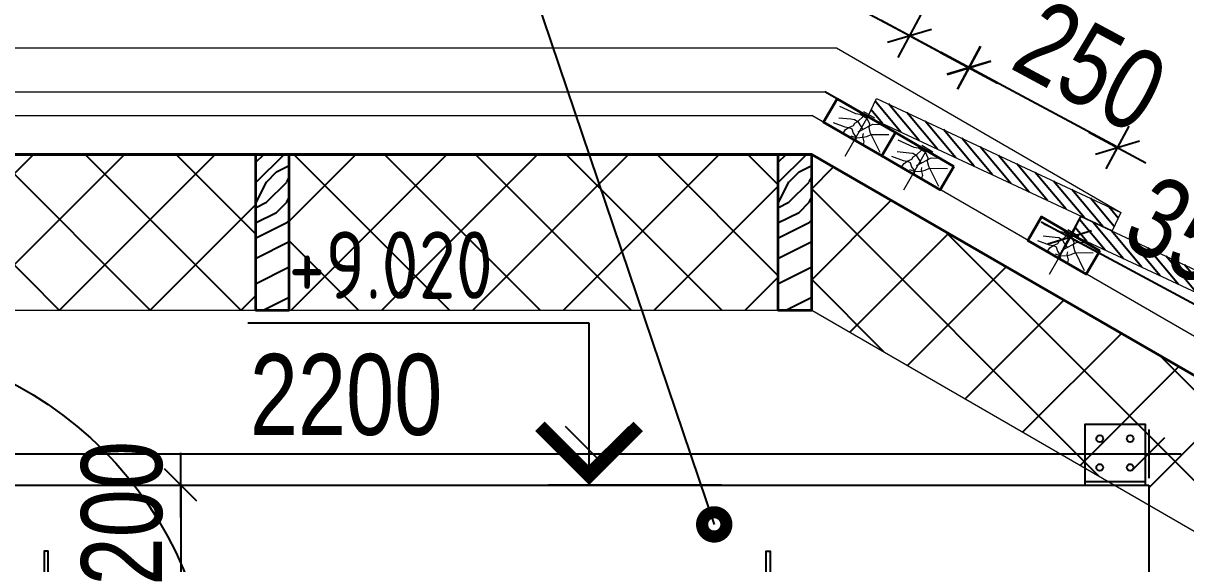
# Model space of a CAD drawing. Extents: x -12289450 to -10763036, y -7834513 to -6150123.
# Drawn here: x -10911059 to -10909334, y -7674346 to -7673546 of the extents above; entities that cross this region are included whole.
import ezdxf

# ---------------------------------------------------------------- set-up
doc = ezdxf.new("R2010")
doc.units = 0
doc.header["$LTSCALE"] = 25
doc.header["$PDMODE"] = 35
doc.layers.get('DefPoints').update_dxf_attribs({"color": 10, "lineweight": 30})
for name, color, linetype in [('004-ВСПЛИНИИ', 15, 'Continuous'), ('005-РАЗМЕРЫ', 252, 'Continuous'), ('008-ШТРИХОВКА', 252, 'Continuous'), ('1рамка1', 7, 'Continuous'), ('Крыши', 7, 'Continuous'), ('Примечания', 7, 'Continuous')]:
    doc.layers.add(name, color=color, linetype=linetype)
for name, color, linetype, lineweight in [('RAZMER', 7, 'Continuous', 9), ('Перегор', 4, 'Continuous', 20), ('Стена', 7, 'Continuous', 5), ('СТЕНЫ', 5, 'Continuous', 40), ('Штрих', 9, 'Continuous', 13)]:
    doc.layers.add(name, color=color, linetype=linetype, lineweight=lineweight)
doc.styles.add('GOST 2.304', font='cs_gost2304.shx')
doc.styles.add('TXT0', font='txt', dxfattribs={"width": 0.8})
doc.dimstyles.new('Копия 3 РАЗМЕРЫ 3', dxfattribs={"dimscale": 30, "dimtxt": 4, "dimasz": 0.08, "dimexe": 0, "dimexo": 0, "dimgap": 0.9, "dimtad": 1, "dimdec": 0, "dimzin": 0, "dimdsep": 46, "dimtxsty": 'TXT0', "dimblk1": 'A8MITTA', "dimblk2": 'A8MITTA', "dimsah": 1, "dimcen": 0.3, "dimse1": 1, "dimse2": 1, "dimadec": 0, "dimazin": 0, "dimtp": 6, "dimtm": 6, "dimtfac": 1, "dimtdec": 0, "dimtofl": 0, "dimtmove": 0, "dimatfit": 3, "dimldrblk": 'A8MITTA', "dimfxl": 0, "dimtolj": 1, "dimtzin": 0, "dimarcsym": 0})

# ---------------------------------------------------------------- blocks, each defined once
blk = doc.blocks.new('ytjtyj')
at = {"layer": 'Перегор', "linetype": 'Continuous'}
for p, q in [((-3.623535148799419, 13.42592105548829), (-21.62454680725932, 6.874088626354933)), ((-12.62404097989202, 10.15000484045595), (11.76378125324845, -56.85498606227338))]:
    blk.add_line(p, q, dxfattribs=at)
at = {"layer": 'Стена', "linetype": 'Continuous', "ltscale": 100}
blk.add_line((51.85562326200306, -12.54875069763511), (38.17481754161417, 25.0389541303739), dxfattribs=at)
blk.add_lwpolyline([(-55.7944445554167, -9.163060178980231), (-42.11363881640136, -46.75076503027231), (51.85562326200306, -12.54875069763511), (38.17481753975153, 25.03895413503051), (-55.79444454796612, -9.163060198538005)], close=True, dxfattribs=at)
at = {"layer": 'Штрих', "linetype": 'Continuous', "ltscale": 100}
for p, q in [((-10.20866113714874, 4.409509989432991), (-15.55357573926449, -3.265414880588651)), ((0.3279572539031506, 8.603636838495731), (-10.20866113714874, 4.409509989432991)), ((1.961609784513712, -2.583491669967771), (-4.940351938828826, 6.5065734134987)), ((7.643967907875776, 8.584146357141435), (0.3279572539031506, 8.603636838495731)), ((32.81767259165645, 15.08374475874007), (7.643967907875776, 8.584146357141435)), ((-20.68202039413154, -18.05928044952452), (-46.93310424871743, -13.79491626750678)), ((-18.62348620407283, -15.28353951126337), (-38.35414639115334, -41.88849049434066)), ((-20.66224027238786, -2.738289494998753), (-33.167630398646, -0.9275733539834619)), ((-15.58622737415135, -6.604012853465974), (-20.66224027238786, -2.738289494998753)), ((-15.60455506853759, -8.478001521900296), (-18.62348620407283, -15.28353951126337)), ((-15.55357573926449, -3.265414880588651), (-15.60455506853759, -8.478001521900296)), ((-7.243222868070006, -12.95776885282248), (-15.58622737415135, -6.604012853465974)), ((-1.650216652080417, -7.140478659421206), (-7.243222868070006, -12.95776885282248)), ((-1.241430705413222, -17.64231220260262), (-7.243222868070006, -12.95776885282248)), ((1.961609784513712, -2.583491669967771), (-1.650216652080417, -7.140478659421206)), ((7.142337514087558, -0.5382025418803096), (1.961609784513712, -2.583491669967771)), ((5.723930144682527, -5.83177091460675), (1.961609784513712, -2.583491669967771)), ((8.6892961692065, -14.83784940373152), (5.652507757768035, -20.59335324820131)), ((7.235102003440261, -9.670149132609367), (5.723930144682527, -5.83177091460675)), ((12.9145987406373, -0.741099520586431), (7.142337514087558, -0.5382025418803096)), ((13.7478188239038, -13.80425140447915), (7.235102003440261, -9.670149132609367)), ((13.7478188239038, -13.80425140447915), (8.6892961692065, -14.83784940373152)), ((30.72897442616522, -2.094727264717221), (12.9145987406373, -0.741099520586431)), ((17.63868375122547, -17.68402697332203), (13.7478188239038, -13.80425140447915)), ((19.41839028336108, -13.83104417659342), (13.7478188239038, -13.80425140447915)), ((37.53427722118795, -10.48469545505941), (19.41839028336108, -13.83104417659342)), ((-15.09828139841557, -22.20027122832835), (-20.68202039413154, -18.05928044952452)), ((-9.471348986029625, -24.35642597544938), (-15.09828139841557, -22.20027122832835)), ((-8.91694420017302, -23.10983269102871), (-12.29867407307029, -30.71373841445893)), ((-12.29867407307029, -30.71373841445893), (-11.6660725902766, -34.84309766534716)), ((-0.7497906554490328, -26.64199064485729), (-9.471348986029625, -24.35642597544938)), ((-8.987214850261807, -18.91081994120032), (-8.91694420017302, -23.10983269102871)), ((8.269795333966613, -25.3259806111455), (-0.7497906554490328, -26.64199064485729)), ((1.268806610256433, -25.24204348679632), (0.1295688357204199, -30.61041512805969)), ((5.652507757768035, -20.59335324820131), (1.268806610256433, -25.24204348679632)), ((17.50155503302813, -23.7682958971709), (14.042056562379, -25.52887759078294)), ((21.40734360739589, -22.575493671), (17.50155503302813, -23.7682958971709)), ((20.10994430631399, -22.97171091195196), (17.63868375122547, -17.68402697332203))]:
    blk.add_line(p, q, dxfattribs=at)
blk = doc.blocks.new('A8MITTA', base_point=(3180, 3140))
for p, q in [((3180, 3154.999999999999), (3180, 3125)), ((3169.999999999999, 3129.999999999999), (3190, 3150)), ((3159.999999999999, 3140), (3200, 3140))]:
    blk.add_line(p, q)
blk = doc.blocks.new('*D1086')
at = {"layer": '005-РАЗМЕРЫ', "color": 0, "lineweight": -2, "ltscale": 4, "transparency": 16777216}
blk.add_line((-10909200.38137165, -7674027.461732043), (-10909504.3436705, -7673864.194473879), dxfattribs=at)
at = {"layer": 'DefPoints', "color": 0, "ltscale": 4, "transparency": 16777216}
for p in [(-10909506.45797523, -7673863.058817457), (-10909512.62270343, -7673874.535980592), (-10909209.51381253, -7674049.53598136)]:
    blk.add_point(p, dxfattribs=at)
at = {"layer": '005-РАЗМЕРЫ', "color": 0, "lineweight": -2, "ltscale": 4, "transparency": 16777216, "xscale": 2.4, "yscale": 2.4, "zscale": 2.4}
for p, rotation in [((-10909506.45797523, -7673863.058817457), 151.7584222116206), ((-10909198.26706692, -7674028.597388464), 331.7584222116206)]:
    blk.add_blockref('A8MITTA', p, dxfattribs=dict(at, rotation=rotation))
at = {"layer": '005-РАЗМЕРЫ', "color": 0, "ltscale": 4, "transparency": 16777216, "insert": (-10909311.19497583, -7673869.184556473), "char_height": 120, "attachment_point": 5, "rotation": 331.7584222116206, "style": 'TXT0'}
blk.add_mtext('\\A1;350', dxfattribs=at)
blk = doc.blocks.new('*D1116')
at = {"layer": '005-РАЗМЕРЫ', "color": 0, "lineweight": -2, "ltscale": 4, "transparency": 16777216}
blk.add_line((-10909437.69163461, -7673728.388030227), (-10909653.59938826, -7673612.417506617), dxfattribs=at)
at = {"layer": 'DefPoints', "color": 0, "ltscale": 4, "transparency": 16777216}
for p in [(-10909655.71369299, -7673611.281850196), (-10909753.22103486, -7673792.81583393), (-10909536.71468322, -7673917.81583271)]:
    blk.add_point(p, dxfattribs=at)
at = {"layer": '005-РАЗМЕРЫ', "color": 0, "lineweight": -2, "ltscale": 4, "transparency": 16777216, "xscale": 2.4, "yscale": 2.4, "zscale": 2.4}
for p, rotation in [((-10909655.71369299, -7673611.281850196), 151.7584222116206), ((-10909435.57732988, -7673729.523686647), 331.7584222116206)]:
    blk.add_blockref('A8MITTA', p, dxfattribs=dict(at, rotation=rotation))
at = {"layer": '005-РАЗМЕРЫ', "color": 0, "ltscale": 4, "transparency": 16777216, "insert": (-10909475.37154825, -7673609.393151107), "char_height": 120, "attachment_point": 5, "rotation": 331.7584222116206, "style": 'TXT0'}
blk.add_mtext('\\A1;250', dxfattribs=at)
blk = doc.blocks.new('*D1117')
at = {"layer": '005-РАЗМЕРЫ', "color": 0, "lineweight": -2, "ltscale": 4, "transparency": 16777216}
for p, q in [((-10909743.96669338, -7673564.354588879), (-10909962.79723301, -7673446.814149346)), ((-10909658.02645288, -7673610.515667032), (-10909741.85238865, -7673565.4902453))]:
    blk.add_line(p, q, dxfattribs=at)
at = {"layer": 'DefPoints', "color": 0, "ltscale": 4, "transparency": 16777216}
for p in [(-10909743.96669338, -7673564.354588879), (-10909839.823575, -7673742.815833498), (-10909753.22103486, -7673792.81583393)]:
    blk.add_point(p, dxfattribs=at)
at = {"layer": '005-РАЗМЕРЫ', "color": 0, "lineweight": -2, "ltscale": 4, "transparency": 16777216, "xscale": 2.4, "yscale": 2.4, "zscale": 2.4}
for p, rotation in [((-10909743.96669338, -7673564.354588879), 151.7584222116206), ((-10909655.91214815, -7673611.651323453), 331.7584222116206)]:
    blk.add_blockref('A8MITTA', p, dxfattribs=dict(at, rotation=rotation))
at = {"layer": '005-РАЗМЕРЫ', "color": 0, "ltscale": 4, "transparency": 16777216, "insert": (-10909813.27157031, -7673428.372994414), "char_height": 120, "attachment_point": 5, "rotation": 331.7584222116206, "style": 'TXT0'}
blk.add_mtext('\\A1;100', dxfattribs=at)
blk = doc.blocks.new('*D1129')
at = {"layer": '005-РАЗМЕРЫ', "color": 0, "lineweight": -2, "ltscale": 4, "transparency": 16777216}
blk.add_line((-10910824.94837777, -7674232.29110624), (-10910824.94837777, -7674427.494643623), dxfattribs=at)
at = {"layer": 'DefPoints', "color": 0, "ltscale": 4, "transparency": 16777216}
for p in [(-10910666.22472142, -7674229.89110624), (-10910824.94837777, -7674429.894643623), (-10910666.22501042, -7674429.894643623)]:
    blk.add_point(p, dxfattribs=at)
at = {"layer": '005-РАЗМЕРЫ', "color": 0, "lineweight": -2, "ltscale": 4, "transparency": 16777216, "xscale": 2.4, "yscale": 2.4, "zscale": 2.4}
for p, rotation in [((-10910824.94837777, -7674229.89110624), 90), ((-10910824.94837777, -7674429.894643623), 270)]:
    blk.add_blockref('A8MITTA', p, dxfattribs=dict(at, rotation=rotation))
at = {"layer": '005-РАЗМЕРЫ', "color": 0, "ltscale": 4, "transparency": 16777216, "insert": (-10910911.94837777, -7674271.650143957), "char_height": 120, "attachment_point": 5, "rotation": 90, "style": 'TXT0'}
blk.add_mtext('\\A1;200', dxfattribs=at)
blk = doc.blocks.new('*D1278')
at = {"layer": '005-РАЗМЕРЫ', "color": 0, "lineweight": -2, "ltscale": 4, "transparency": 16777216}
blk.add_line((-10911586.78981061, -7674183.426142611), (-10909391.58980745, -7674183.426142611), dxfattribs=at)
at = {"layer": 'DefPoints', "color": 0, "ltscale": 4, "transparency": 16777216}
for p in [(-10909389.18980745, -7674183.426142611), (-10911589.18981062, -7674329.892347578), (-10909389.18980745, -7674329.892347739)]:
    blk.add_point(p, dxfattribs=at)
at = {"layer": '005-РАЗМЕРЫ', "color": 0, "lineweight": -2, "ltscale": 4, "transparency": 16777216, "xscale": 2.4, "yscale": 2.4, "zscale": 2.4, "rotation": 180}
blk.add_blockref('A8MITTA', (-10911589.18981062, -7674183.426142611), dxfattribs=at)
at = {"layer": '005-РАЗМЕРЫ', "color": 0, "lineweight": -2, "ltscale": 4, "transparency": 16777216, "xscale": 2.4, "yscale": 2.4, "zscale": 2.4}
blk.add_blockref('A8MITTA', (-10909389.18980745, -7674183.426142611), dxfattribs=at)
at = {"layer": '005-РАЗМЕРЫ', "color": 0, "ltscale": 4, "transparency": 16777216, "insert": (-10910579.80800125, -7674096.426142611), "char_height": 120, "attachment_point": 5, "style": 'TXT0'}
blk.add_mtext('\\A1;2200', dxfattribs=at)

msp = doc.modelspace()

# ---------------------------------------------------------------- hatches: boundary and pattern name
at = {"layer": '008-ШТРИХОВКА'}
h = msp.add_hatch(dxfattribs=at)
h.set_pattern_fill('ANSI31', color=251, scale=4, angle=4.999999999999982, style=0)
h.set_pattern_definition([(129.9999999999999, (-22667296.52631187, -659870.6113311928), (9.728764427611017, 8.163402643019047), [])])
h.paths.add_polyline_path([(-10909803.28103119, -7673685.17755901), (-10909801.72216068, -7673682.477516082), (-10909804.42714653, -7673680.915791778), (-10909793.18401319, -7673656.808078314), (-10909430.66889635, -7673825.868856461), (-10909443.34054222, -7673853.043288702)])
at = {"layer": '008-ШТРИХОВКА', "ltscale": 3}
h = msp.add_hatch(dxfattribs=at)
h.set_pattern_fill('ANSI37', color=256, scale=30)
h.set_pattern_definition([(45, (-10915989.18994462, -7676799.764065131), (-67.35192090801864, 67.35192090801866), []), (135, (-10915989.18994462, -7676799.764065131), (-67.35192090801866, -67.35192090801864), [])])
h.paths.add_polyline_path([(-10914357.10273346, -7675857.478074427), (-10914427.47158537, -7675781.637771543, -0.6547361384113118), (-10914442.5931089, -7675775.040275832, -1), (-10914424.5931089, -7675775.040275832, -0.2086519134828156), (-10914427.47158537, -7675781.637771543), (-10914357.10273346, -7675857.478074427), (-10913966.35053773, -7675631.877189032), (-10914081.83084662, -7675477.92726788, -0.4498056457272784), (-10914095.02559302, -7675475.227698456), (-10915389.19001265, -7676222.413874508), (-10915389.19001265, -7676395.618915982), (-10915792.51505864, -7676628.478739854, -0.0634671176755682), (-10915753.6501465, -7676663.775099286)])
h.paths.add_polyline_path([(-10915989.18994462, -7676606.024943585), (-10915989.18994462, -7676742.029038212), (-10915934.20290366, -7676710.282255312), (-10915934.20290366, -7676654.875092264), (-10915844.20290366, -7676654.875092264), (-10915844.20290366, -7676658.320731086), (-10915792.51505864, -7676628.478739854, 0.2536794468160675)])
h.paths.add_polyline_path([(-10915954.37470197, -7676690.174183697, -1), (-10915964.37470197, -7676690.174183697, -1)], flags=16)
h.paths.add_polyline_path([(-10915792.51505864, -7676628.478739854), (-10915389.19001265, -7676395.618915982), (-10915389.19001265, -7676222.413874508), (-10915989.18994462, -7676568.823996739), (-10915989.18994462, -7676606.024943585, -0.2536794468160678)])
h.paths.add_polyline_path([(-10915955.17786892, -7676586.144504814), (-10915954.19001265, -7676586.144504814, 1), (-10915964.19001265, -7676586.144504814), (-10915963.20215639, -7676586.144504814, -1)], flags=16)
h.paths.add_polyline_path([(-10915684.19001265, -7676534.289611015, -1), (-10915694.19001265, -7676534.289611015, -1)], flags=16)
h.paths.add_polyline_path([(-10915689.19001265, -7676434.267822751), (-10915689.19001265, -7676435.256519955, 0.425076744523646), (-10915684.00532333, -7676430.259932133), (-10915684.9931796, -7676430.259932133, -0.4277661830129994)], flags=16)
h.paths.add_polyline_path([(-10915424.00532333, -7676378.298407906, -1), (-10915414.00532333, -7676378.298407906, -1)], flags=16)
h.paths.add_polyline_path([(-10915419.00532333, -7676278.276619641), (-10915419.00532333, -7676279.265316845, 0.4250767445236465), (-10915413.82063401, -7676274.268729024), (-10915414.80849028, -7676274.268729024, -0.4277661830129981)], flags=16)
h.paths.add_polyline_path([(-10915939.20290366, -7676770.904033577), (-10915939.20290366, -7676744.875092264), (-10915934.20290366, -7676744.875092264), (-10915934.20290366, -7676710.282255312), (-10915989.18994462, -7676742.029038212), (-10915989.18994462, -7676799.764065131)])
h.paths.add_polyline_path([(-10915885.4592008, -7676739.875092264), (-10915844.20290366, -7676716.055758003), (-10915844.20290366, -7676658.320731086), (-10915866.40474209, -7676671.138968483, -0.3925521491947953), (-10915861.77699152, -7676676.125092264, -1.254141059809762), (-10915871.28122609, -7676673.954407835), (-10915934.20290366, -7676710.282255312), (-10915934.20290366, -7676739.875092264)], flags=17)
h.paths.add_polyline_path([(-10915916.92516725, -7676718.625092264, -1), (-10915906.92516725, -7676718.625092264, -1)], flags=16)
h.paths.add_polyline_path([(-10915871.77699152, -7676718.625092264, -1), (-10915861.77699152, -7676718.625092264, -1)], flags=16)
h.paths.add_polyline_path([(-10915753.6501465, -7676663.775099286, 0.06346711767556835), (-10915792.51505864, -7676628.478739854), (-10915844.20290366, -7676658.320731086), (-10915844.20290366, -7676716.055758003)])
h.paths.add_polyline_path([(-10912939.18994045, -7675009.875094075), (-10912934.18994045, -7675009.875094075), (-10912934.18994045, -7674919.875094075), (-10912844.18994045, -7674919.875094075), (-10912844.18994045, -7674983.997454979), (-10911861.70270723, -7674416.758170653, -0.1414871359465259), (-10911698.85362352, -7674157.020541127), (-10911737.32179636, -7674114.00677679), (-10914079.43713575, -7675466.227698456, -0.1316515362314645), (-10914078.23138139, -7675470.727668994, -0.2360483735777011), (-10914081.83084662, -7675477.92726788), (-10913966.35053773, -7675631.877189032), (-10912939.18994045, -7675038.845741689)])
h.paths.add_polyline_path([(-10911861.70270723, -7674416.758170653), (-10911589.18981062, -7674259.422772068), (-10911589.18981062, -7674229.892347589), (-10911584.18981062, -7674229.892347589), (-10911584.18981062, -7674139.892347589), (-10911494.18981062, -7674139.892347589), (-10911494.18981062, -7674204.574494973), (-10911196.67037892, -7674032.801566221, 0.4042254674223072)])
h.paths.add_polyline_path([(-10911089.18978059, -7673739.807583013), (-10911737.32179636, -7674114.00677679), (-10911698.85362352, -7674157.020541127, -0.2485245410468953), (-10911196.67037892, -7674032.801566221), (-10911089.19000852, -7673970.747743712), (-10911089.18994049, -7673970.747743705), (-10910714.18980903, -7673970.747832092), (-10910714.18980903, -7673739.807671398)])
h = msp.add_hatch(dxfattribs=at)
h.set_pattern_fill('ANSI37', color=256, scale=30)
h.set_pattern_definition([(45, (-10910678.70657102, -7673988.063115305), (-67.35192090801864, 67.35192090801866), []), (135, (-10910678.70657102, -7673988.063115305), (-67.35192090801866, -67.35192090801864), [])])
h.paths.add_polyline_path([(-10909939.18983946, -7673739.807854059), (-10910219.31475537, -7673739.807788036), (-10910141.15392726, -7673970.747967158), (-10909939.18983946, -7673970.748014759)])
h.paths.add_polyline_path([(-10910219.31475537, -7673739.807788036), (-10910664.18980903, -7673739.807683182), (-10910664.18980903, -7673970.747843882), (-10910141.15392726, -7673970.747967158)])
edge = h.paths.add_edge_path()
edge.add_line((-10910022.91813805, -7674229.892347589), (-10910279.32320488, -7674229.892347589))
edge = h.paths.add_edge_path()
edge.add_line((-10910219.32320488, -7674229.892347589), (-10910219.32320488, -7673989.892347589))
h.paths.add_polyline_path([(-10910678.70657102, -7673988.063115305), (-10910241.93983874, -7673988.063115305), (-10910241.93983874, -7673817.762918456), (-10910678.70657102, -7673817.762918456)], flags=9)
edge = h.paths.add_edge_path()
edge.add_line((-10910219.32320488, -7673989.892347589), (-10910725.32320488, -7673989.892347589))
edge = h.paths.add_edge_path()
edge.add_line((-10910292.25211231, -7674142.821308909), (-10910219.32320488, -7674215.750216342))
edge.add_line((-10910219.32320488, -7674215.750216342), (-10910146.39429745, -7674142.821308909))
at = {"layer": '008-ШТРИХОВКА'}
h = msp.add_hatch(dxfattribs=at)
h.set_pattern_fill('WOODFACE', color=251, scale=300, style=0, pattern_type=2)
h.set_pattern_definition([(0, (763441.9137722794, -566556.0054520611), (300, 300), [15, -285]), (90, (763561.9137722794, -566451.0054520611), (-299.9999999999999, 300), [30, -270]), (45, (763501.9137722794, -566481.0054520611), (3.33066907387547e-14, 300.0000000057074), [21.21, -63.63, 21.21, -42.42, 148.5, -127.29406869]), (45, (763426.9137722794, -566571.0054520611), (3.33066907387547e-14, 300.0000000057074), [21.213, -42.426, 21.213, -339.4120686]), (45, (763531.9137722794, -566541.0054520611), (3.33066907387547e-14, 300.0000000057074), [21.213, -403.0510686]), (45, (763561.9137722794, -566556.0054520611), (3.33066907387547e-14, 300.0000000057074), [21.213, -403.0510686]), (45, (763516.9137722794, -566526.0054520611), (3.33066907387547e-14, 300.0000000057074), [21.213, -403.0510686]), (45, (763501.9137722794, -566511.0054520611), (3.33066907387547e-14, 300.0000000057074), [42.426, -381.8380686]), (45, (763576.9137722794, -566286.0054520611), (3.33066907387547e-14, 300.0000000057074), [42.426, -381.8380686]), (45, (763471.9137722794, -566496.0054520611), (3.33066907387547e-14, 300.0000000057074), [84.852, -339.4120686]), (45, (763456.9137722794, -566481.0054520611), (3.33066907387547e-14, 300.0000000057074), [84.852, -339.4120686]), (45, (763651.9137722794, -566391.0054520611), (3.33066907387547e-14, 300.0000000057074), [84.852, -339.4120686]), (45, (763441.9137722794, -566451.0054520611), (3.33066907387547e-14, 300.0000000057074), [63.6396, -360.6244686]), (45, (763381.9137722794, -566406.0054520611), (3.33066907387547e-14, 300.0000000057074), [63.6396, -360.6244686]), (45, (763411.9137722794, -566436.0054520611), (3.33066907387547e-14, 300.0000000057074), [63.6396, -360.6244686]), (45, (763606.9137722794, -566346.0054520611), (3.33066907387547e-14, 300.0000000057074), [106.06602, -318.1980486]), (45, (763576.9137722794, -566331.0054520611), (3.33066907387547e-14, 300.0000000057074), [106.06602, -318.1980486]), (45, (763606.9137722794, -566406.0054520611), (3.33066907387547e-14, 300.0000000057074), [148.4924238, -275.7716445]), (26.56505119999999, (763471.9137722794, -566526.0054520611), (300.0000000000283, 1.200193444628184e-07), [33.541017, -637.2793740000001]), (26.56505119999999, (763531.9137722794, -566436.0054520611), (300.0000000000283, 1.200193444628184e-07), [33.541017, -637.2793740000001]), (26.56505119999999, (763516.9137722794, -566466.0054520611), (300.0000000000283, 1.200193444628184e-07), [33.541017, -637.2793740000001]), (26.56505119999999, (763456.9137722794, -566556.0054520611), (300.0000000000283, 1.200193444628184e-07), [67.08203999999999, -603.7383531]), (26.56505119999999, (763516.9137722794, -566421.0054520611), (300.0000000000283, 1.200193444628184e-07), [100.6230588, -570.1973343]), (26.56505119999999, (763486.9137722794, -566406.0054520611), (300.0000000000283, 1.200193444628184e-07), [134.1640785, -536.6563146]), (26.56505119999999, (763456.9137722794, -566391.0054520611), (300.0000000000283, 1.200193444628184e-07), [134.1640785, -536.6563146]), (26.56505119999999, (763411.9137722794, -566301.0054520611), (300.0000000000283, 1.200193444628184e-07), [134.1640785, -536.6563146]), (26.56505119999999, (763411.9137722794, -566331.0054520611), (300.0000000000283, 1.200193444628184e-07), [167.7051, -503.1152931]), (26.56505119999999, (763426.9137722794, -566361.0054520611), (300.0000000000283, 1.200193444628184e-07), [167.7051, -503.1152931]), (63.43494882, (763531.9137722794, -566481.0054520611), (1.529959492430066e-08, 300.0000000000282), [33.54101699999975, -637.2793739999961]), (63.43494882, (763486.9137722794, -566511.0054520611), (1.529959492430066e-08, 300.0000000000282), [33.54101699999975, -637.2793739999961]), (63.43494882, (763441.9137722794, -566556.0054520611), (1.529959492430066e-08, 300.0000000000282), [67.0820399999995, -603.7383530999961]), (63.43494882, (763531.9137722794, -566511.0054520611), (1.529959492430066e-08, 300.0000000000282), [67.0820399999995, -603.7383530999961]), (63.43494882, (763411.9137722794, -566571.0054520611), (1.529959492430066e-08, 300.0000000000282), [100.6230587999995, -570.197334299996]), (63.43494882, (763381.9137722794, -566571.0054520611), (1.529959492430066e-08, 300.0000000000282), [134.164078499999, -536.656314599996]), (63.43494882, (763651.9137722794, -566556.0054520611), (1.529959492430066e-08, 300.0000000000282), [134.164078499999, -536.656314599996]), (63.43494882, (763546.9137722794, -566526.0054520611), (1.529959492430066e-08, 300.0000000000282), [134.164078499999, -536.656314599996]), (63.43494882, (763606.9137722794, -566556.0054520611), (1.529959492430066e-08, 300.0000000000282), [167.705099999999, -503.115293099998]), (63.43494882, (763576.9137722794, -566541.0054520611), (1.529959492430066e-08, 300.0000000000282), [167.705099999999, -503.115293099998])])
h.paths.add_polyline_path([(-10910664.18790617, -7673970.741040688), (-10910664.19192673, -7673739.807683183), (-10910714.18769134, -7673739.807683181), (-10910714.19152767, -7673970.741040686)])
h = msp.add_hatch(dxfattribs=at)
h.set_pattern_fill('WOODFACE', color=251, scale=300, style=0, pattern_type=2)
h.set_pattern_definition([(0, (764216.9137418512, -566556.0054520611), (300, 300), [15, -285]), (90, (764336.9137418512, -566451.0054520611), (-299.9999999999999, 300), [30, -270]), (45, (764276.9137418512, -566481.0054520611), (3.33066907387547e-14, 300.0000000057074), [21.21, -63.63, 21.21, -42.42, 148.5, -127.29406869]), (45, (764201.9137418512, -566571.0054520611), (3.33066907387547e-14, 300.0000000057074), [21.213, -42.426, 21.213, -339.4120686]), (45, (764306.9137418512, -566541.0054520611), (3.33066907387547e-14, 300.0000000057074), [21.213, -403.0510686]), (45, (764336.9137418512, -566556.0054520611), (3.33066907387547e-14, 300.0000000057074), [21.213, -403.0510686]), (45, (764291.9137418512, -566526.0054520611), (3.33066907387547e-14, 300.0000000057074), [21.213, -403.0510686]), (45, (764276.9137418512, -566511.0054520611), (3.33066907387547e-14, 300.0000000057074), [42.426, -381.8380686]), (45, (764351.9137418512, -566286.0054520611), (3.33066907387547e-14, 300.0000000057074), [42.426, -381.8380686]), (45, (764246.9137418512, -566496.0054520611), (3.33066907387547e-14, 300.0000000057074), [84.852, -339.4120686]), (45, (764231.9137418512, -566481.0054520611), (3.33066907387547e-14, 300.0000000057074), [84.852, -339.4120686]), (45, (764426.9137418512, -566391.0054520611), (3.33066907387547e-14, 300.0000000057074), [84.852, -339.4120686]), (45, (764216.9137418512, -566451.0054520611), (3.33066907387547e-14, 300.0000000057074), [63.6396, -360.6244686]), (45, (764156.9137418512, -566406.0054520611), (3.33066907387547e-14, 300.0000000057074), [63.6396, -360.6244686]), (45, (764186.9137418512, -566436.0054520611), (3.33066907387547e-14, 300.0000000057074), [63.6396, -360.6244686]), (45, (764381.9137418512, -566346.0054520611), (3.33066907387547e-14, 300.0000000057074), [106.06602, -318.1980486]), (45, (764351.9137418512, -566331.0054520611), (3.33066907387547e-14, 300.0000000057074), [106.06602, -318.1980486]), (45, (764381.9137418512, -566406.0054520611), (3.33066907387547e-14, 300.0000000057074), [148.4924238, -275.7716445]), (26.56505119999999, (764246.9137418512, -566526.0054520611), (300.0000000000283, 1.200193444628184e-07), [33.541017, -637.2793740000001]), (26.56505119999999, (764306.9137418512, -566436.0054520611), (300.0000000000283, 1.200193444628184e-07), [33.541017, -637.2793740000001]), (26.56505119999999, (764291.9137418512, -566466.0054520611), (300.0000000000283, 1.200193444628184e-07), [33.541017, -637.2793740000001]), (26.56505119999999, (764231.9137418512, -566556.0054520611), (300.0000000000283, 1.200193444628184e-07), [67.08203999999999, -603.7383531]), (26.56505119999999, (764291.9137418512, -566421.0054520611), (300.0000000000283, 1.200193444628184e-07), [100.6230588, -570.1973343]), (26.56505119999999, (764261.9137418512, -566406.0054520611), (300.0000000000283, 1.200193444628184e-07), [134.1640785, -536.6563146]), (26.56505119999999, (764231.9137418512, -566391.0054520611), (300.0000000000283, 1.200193444628184e-07), [134.1640785, -536.6563146]), (26.56505119999999, (764186.9137418512, -566301.0054520611), (300.0000000000283, 1.200193444628184e-07), [134.1640785, -536.6563146]), (26.56505119999999, (764186.9137418512, -566331.0054520611), (300.0000000000283, 1.200193444628184e-07), [167.7051, -503.1152931]), (26.56505119999999, (764201.9137418512, -566361.0054520611), (300.0000000000283, 1.200193444628184e-07), [167.7051, -503.1152931]), (63.43494882, (764306.9137418512, -566481.0054520611), (1.529959492430066e-08, 300.0000000000282), [33.54101699999975, -637.279373999996]), (63.43494882, (764261.9137418512, -566511.0054520611), (1.529959492430066e-08, 300.0000000000282), [33.54101699999975, -637.279373999996]), (63.43494882, (764216.9137418512, -566556.0054520611), (1.529959492430066e-08, 300.0000000000282), [67.08203999999948, -603.738353099996]), (63.43494882, (764306.9137418512, -566511.0054520611), (1.529959492430066e-08, 300.0000000000282), [67.08203999999948, -603.738353099996]), (63.43494882, (764186.9137418512, -566571.0054520611), (1.529959492430066e-08, 300.0000000000282), [100.6230587999995, -570.1973342999959]), (63.43494882, (764156.9137418512, -566571.0054520611), (1.529959492430066e-08, 300.0000000000282), [134.164078499999, -536.6563145999959]), (63.43494882, (764426.9137418512, -566556.0054520611), (1.529959492430066e-08, 300.0000000000282), [134.164078499999, -536.6563145999959]), (63.43494882, (764321.9137418512, -566526.0054520611), (1.529959492430066e-08, 300.0000000000282), [134.164078499999, -536.6563145999959]), (63.43494882, (764381.9137418512, -566556.0054520611), (1.529959492430066e-08, 300.0000000000282), [167.705099999999, -503.1152930999979]), (63.43494882, (764351.9137418512, -566541.0054520611), (1.529959492430066e-08, 300.0000000000282), [167.705099999999, -503.1152930999979])])
h.paths.add_polyline_path([(-10909889.1879366, -7673970.741040688), (-10909889.19195716, -7673739.807683183), (-10909939.18772177, -7673739.807683181), (-10909939.19155809, -7673970.741040686)])
at = {"layer": '008-ШТРИХОВКА', "ltscale": 3}
h = msp.add_hatch(dxfattribs=at)
h.set_pattern_fill('ANSI37', color=256, scale=30)
h.set_pattern_definition([(45, (-10909889.18947748, -7674868.50994949), (-67.35192090801864, 67.35192090801866), []), (135, (-10909889.18947748, -7674868.50994949), (-67.35192090801866, -67.35192090801864), [])])
edge = h.paths.add_edge_path()
edge.add_line((-10909889.18947748, -7673739.807865844), (-10909889.18947748, -7673970.747698552))
edge.add_line((-10909889.18947748, -7673970.747698552), (-10909440.33825506, -7674229.892347589))
edge.add_line((-10909440.33825506, -7674229.892347589), (-10909389.18980747, -7674229.892347579))
edge.add_line((-10909389.18980747, -7674229.892347579), (-10909389.18980747, -7674259.422917579))
edge.add_line((-10909389.18980747, -7674259.422917579), (-10908334.22012197, -7674868.50994949))
edge.add_arc((-10908118.65959891, -7675237.920173652), 427.703463645924, 75.50486864757022, 120.2646789004273, ccw=False)
edge.add_line((-10908011.60639035, -7674823.830976315), (-10909889.18947748, -7673739.807881557))
edge.add_line((-10909889.18947748, -7673739.807881557), (-10909889.18947748, -7673739.807865844))
at = {"layer": '008-ШТРИХОВКА'}
h = msp.add_hatch(dxfattribs=at)
h.set_pattern_fill('ANSI31', color=251, scale=4, angle=4.999999999999982, style=0)
h.set_pattern_definition([(129.9999999999999, (-22666993.41742097, -660045.6113319602), (9.728764427611017, 8.163402643019047), [])])
h.paths.add_polyline_path([(-10909500.17214029, -7673860.177559777), (-10909498.61326978, -7673857.47751685), (-10909501.31825563, -7673855.915792545), (-10909490.07512229, -7673831.808079082), (-10909127.56000545, -7674000.868857228), (-10909140.23165132, -7674028.04328947)])

# ---------------------------------------------------------------- linework, layer by layer
at = {"lineweight": 25, "ltscale": 20}
msp.add_line((-10910362.55464671, -7673316.579849398), (-10910033.73089211, -7674288.148583004), dxfattribs=at)
at = {"lineweight": 25, "ltscale": 20, "const_width": 36}
msp.add_lwpolyline([(-10910024.73089211, -7674288.148583004, 1), (-10910042.73089211, -7674288.148583004, 1)], format="xyb", close=True, dxfattribs=at)
at = {"layer": '004-ВСПЛИНИИ', "color": 1}
msp.add_circle((-10911330.52341981, -7674568.874481963), 552.5312729140917, dxfattribs=at)
at = {"layer": '005-РАЗМЕРЫ', "color": 6, "ltscale": 5}
for points in [[(-10911021.75856866, -7674505.46110579), (-10911021.75830524, -7674327.564320246), (-10911021.75830524, -7674327.564320246), (-10911027.75830524, -7674327.564320246), (-10911027.75856866, -7674505.46110579), (-10911021.75856866, -7674505.46110579)], [(-10909956.62104943, -7674505.46110579), (-10909956.62131285, -7674327.564320246), (-10909956.62131285, -7674327.564320246), (-10909950.62131285, -7674327.564320246), (-10909950.62104943, -7674505.46110579), (-10909956.62104943, -7674505.46110579)]]:
    msp.add_lwpolyline(points, dxfattribs=at)
at = {"layer": '008-ШТРИХОВКА', "ltscale": 3}
msp.add_lwpolyline([(-10909851.612499, -7673657.579818388), (-10909869.8115873, -7673647.072569856)], dxfattribs=at)
at = {"layer": '1рамка1', "color": 7, "lineweight": 25, "ltscale": 133.3333333333333}
msp.add_line((-10909394.18980744, -7674224.892347589), (-10909484.18980744, -7674224.892347589), dxfattribs=at)
msp.add_lwpolyline([(-10909484.18980744, -7674229.892347589), (-10909394.18980744, -7674229.892347589), (-10909394.18980744, -7674139.892347589), (-10909484.18980744, -7674139.892347589), (-10909484.18980744, -7674229.892347589)], close=True, dxfattribs=at)
for centre in [(-10909461.91207103, -7674161.142347589), (-10909416.76389531, -7674161.142347589), (-10909461.91207103, -7674203.642347589), (-10909416.76389531, -7674203.642347589)]:
    msp.add_circle(centre, 5, dxfattribs=at)
at = {"layer": 'RAZMER', "ltscale": 4}
msp.add_line((-10904039.18980752, -7677059.571723129), (-10909889.18980747, -7673682.072648406), dxfattribs=at)
for points in [[(-10911089.18987246, -7673682.072569856), (-10909889.18980747, -7673682.072852688)], [(-10909889.1898755, -7673970.747743705), (-10904989.18980333, -7676799.764104413), (-10904989.18980333, -7676568.823996739), (-10909889.18980747, -7673739.807675325)], [(-10911089.1899405, -7673970.747743713), (-10909889.18987551, -7673970.748026544)]]:
    msp.add_lwpolyline(points, dxfattribs=at)
at = {"layer": 'Крыши', "lineweight": 35, "ltscale": 3}
for points in [[(-10910714.18980903, -7673970.747704444), (-10910664.18980903, -7673970.747704444), (-10910664.18980903, -7673739.807683182), (-10910714.18980903, -7673739.807683182)], [(-10909939.18983946, -7673970.747698552), (-10909889.18983946, -7673970.747698552), (-10909889.18983946, -7673739.807677289), (-10909939.18983946, -7673739.807677289)]]:
    msp.add_lwpolyline(points, close=True, dxfattribs=at)
at = {"layer": 'Крыши', "lineweight": 25, "ltscale": 3}
msp.add_lwpolyline([(-10909389.18980747, -7674229.892347726), (-10909389.18980743, -7674429.892347752), (-10911589.18981061, -7674429.892347568), (-10911589.18981062, -7674229.892347589)], close=True, dxfattribs=at)
at = {"layer": 'Перегор', "linetype": 'Continuous', "lineweight": 40, "ltscale": 100}
msp.add_line((-10904989.18980333, -7676568.823996739), (-10909889.18982108, -7673739.807683182), dxfattribs=at)
at = {"layer": 'Перегор', "linetype": 'Continuous', "ltscale": 100}
for points in [[(-10911547.71091964, -7673825.868856463), (-10911125.98478929, -7673582.072569856), (-10909852.39488979, -7673582.072569856), (-10909430.66889635, -7673825.868856463)], [(-10911126.76718198, -7673657.579818397), (-10911108.56809263, -7673647.072569856), (-10909869.8115873, -7673647.072569856), (-10909851.612499, -7673657.579818388)]]:
    msp.add_lwpolyline(points, dxfattribs=at)
for points in [[(-10909430.66889635, -7673825.868856463), (-10909443.34054222, -7673853.043288702), (-10909805.85489129, -7673683.977185844), (-10909793.18401319, -7673656.808078314)], [(-10909127.56000545, -7674000.86885723), (-10909140.23165132, -7674028.04328947), (-10909502.74600039, -7673858.977186612), (-10909490.07512229, -7673831.808079082)]]:
    msp.add_lwpolyline(points, close=True, dxfattribs=at)
at = {"layer": 'Перегор', "linetype": 'Continuous', "lineweight": 40, "ltscale": 100}
msp.add_lwpolyline([(-10911089.1899405, -7673739.807583013), (-10909889.18987551, -7673739.807865844)], dxfattribs=at)
at = {"layer": 'Примечания', "linetype": 'Continuous', "lineweight": 25, "ltscale": 40}
for p, q in [((-10910219.32320488, -7673989.892347589), (-10910725.32320488, -7673989.892347589)), ((-10910219.32320488, -7674229.892347589), (-10910219.32320488, -7673989.892347589)), ((-10910022.91813805, -7674229.892347589), (-10910279.32320488, -7674229.892347589))]:
    msp.add_line(p, q, dxfattribs=at)
at = {"layer": 'Примечания', "linetype": 'Continuous', "lineweight": 25, "ltscale": 40, "const_width": 20}
msp.add_lwpolyline([(-10910292.25211231, -7674142.821308909), (-10910219.32320488, -7674215.750216342), (-10910146.39429745, -7674142.821308909)], dxfattribs=at)
at = {"layer": 'СТЕНЫ', "color": 2}
for points in [[(-10909765.01009449, -7673707.57981809), (-10909785.01009452, -7673742.22083429), (-10909871.61263488, -7673692.220834264), (-10909851.61263489, -7673657.579818134), (-10909765.01009452, -7673707.579818134)], [(-10909678.40755435, -7673757.579818522), (-10909698.40755438, -7673792.220834721), (-10909785.01009474, -7673742.220834695), (-10909765.01009475, -7673707.579818565), (-10909678.40755437, -7673757.579818565)], [(-10909461.90120271, -7673882.579817301), (-10909481.90120274, -7673917.2208335), (-10909568.5037431, -7673867.220833474), (-10909548.50374311, -7673832.579817344), (-10909461.90120274, -7673882.579817344)]]:
    msp.add_lwpolyline(points, close=True, dxfattribs=at)

# ---------------------------------------------------------------- block references
at = {"layer": '005-РАЗМЕРЫ', "color": 251, "ltscale": 0.04, "xscale": -1, "rotation": 349.9999999794174}
for p in [(-10909818.36574728, -7673688.867361612), (-10909731.76320713, -7673738.867362043), (-10909515.2568555, -7673863.867360822)]:
    msp.add_blockref('ytjtyj', p, dxfattribs=at)

# ---------------------------------------------------------------- texts
at = {"layer": 'Примечания', "linetype": 'Continuous', "lineweight": 25, "ltscale": 40, "style": 'GOST 2.304'}
msp.add_text('+9.020', height=100, dxfattribs=at).set_placement((-10910665.32320488, -7673953.892347589))

# ---------------------------------------------------------------- dimensions: what is measured, and where the dimension line sits
at = {"layer": '005-РАЗМЕРЫ', "ltscale": 4}
for base, p1, p2, angle, picture, middle in [((-10909743.96669338, -7673564.354588879), (-10909753.22103486, -7673792.81583393), (-10909839.823575, -7673742.815833499), 331.7584222116206, '*D1117', (-10909854.43911556, -7673505.016540902)), ((-10909655.71369299, -7673611.281850196), (-10909536.71468322, -7673917.815832709), (-10909753.22103486, -7673792.81583393), 331.7584222116206, '*D1116', (-10909516.5390935, -7673686.036697595)), ((-10910824.94837777, -7674429.894643623), (-10910666.22472142, -7674229.89110624), (-10910666.22501042, -7674429.894643623), 90, '*D1129', (-10910824.94837777, -7674271.650143957))]:
    dim = msp.add_linear_dim(base=base, p1=p1, p2=p2, angle=angle, dimstyle='Копия 3 РАЗМЕРЫ 3', dxfattribs=at)
    dim.commit()
    dim.dimension.update_dxf_attribs({"geometry": picture, "text_midpoint": middle, "dimtype": 160})
dim = msp.add_linear_dim(base=(-10909506.45797523, -7673863.058817457), p1=(-10909209.51381253, -7674049.535981359), p2=(-10909512.62270343, -7673874.535980592), angle=331.7584222116206, dimstyle='Копия 3 РАЗМЕРЫ 3', dxfattribs=at)
dim.commit()
dim.dimension.update_dxf_attribs({"geometry": '*D1086', "text_midpoint": (-10909311.19497583, -7673869.184556473)})
dim = msp.add_linear_dim(base=(-10909389.18980745, -7674183.426142611), p1=(-10911589.18981062, -7674329.892347578), p2=(-10909389.18980745, -7674329.892347739), dimstyle='Копия 3 РАЗМЕРЫ 3', dxfattribs=at)
dim.commit()
dim.dimension.update_dxf_attribs({"geometry": '*D1278', "text_midpoint": (-10910579.80800125, -7674183.426142611), "dimtype": 160})

doc.saveas('drawing.dxf')
